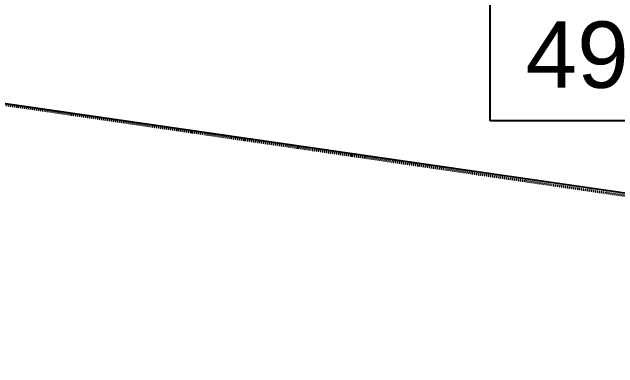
# Model space of a CAD drawing. Header units: millimetres. Extents: x -176651 to 424033, y -469666 to 486614.
# Drawn here: x 5016 to 16607, y 92787 to 99597 of the extents above; entities that cross this region are included whole.
import ezdxf

# ---------------------------------------------------------------- set-up
doc = ezdxf.new("R2010")
doc.units = ezdxf.units.MM
doc.linetypes.add('Site boundary$0$DASHDOT', pattern=[25.4, 12.7, -6.35, 0, -6.35])
doc.layers.add('ad-Plot Boundary', color=6, linetype='Continuous', true_color=0xff00ff)
doc.layers.add('Site boundary$0$ad-Site Boundary', color=1, linetype='Site boundary$0$DASHDOT', lineweight=35, true_color=0xff0000)
doc.layers.add('Site Levels$0$ad-Lvl-Backyard', color=6, linetype='Continuous')
doc.styles.add('Site Levels$0$Sections_The woods Site plan_Entrances$0$Standard', font='arial.ttf')

# ---------------------------------------------------------------- blocks, each defined once
blk = doc.blocks.new('Site boundary')
at = {"layer": 'Site boundary$0$ad-Site Boundary', "ltscale": 1.5}
blk.add_lwpolyline([(0, 144080), (-75, 143539), (-1405, 135851), (-1412, 128874), (-3557, 117149), (-5983, 99419), (20081, 95597), (40505, 92787)], dxfattribs=at)
blk = doc.blocks.new('zw$A88E')
at = {"layer": 'ad-Plot Boundary', "ltscale": 5}
blk.add_lwpolyline([(-368986, -334687), (-368989, -337740), (-371134, -349465), (-373560, -367195), (-338868, -372204), (-334720, -340818), (-347508, -339123), (-361592, -336188), (-368986, -334687)], close=True, dxfattribs=at)
blk = doc.blocks.new('Site Levels$0$zw$B088')
at = {"layer": 'Site Levels$0$ad-Lvl-Backyard', "insert": (23537, -645), "char_height": 1270, "width": 5515.02, "attachment_point": 5, "style": 'Site Levels$0$Sections_The woods Site plan_Entrances$0$Standard', "bg_fill": 19, "box_fill_scale": 1.5, "bg_fill_color": 256, "bg_fill_transparency": 0}
blk.add_mtext('498.79', dxfattribs=at)
blk = doc.blocks.new('Site Levels')
at = {"layer": 'Site Levels$0$ad-Lvl-Backyard', "ltscale": 5}
blk.add_blockref('Site Levels$0$zw$B088', (-5983, 99419), dxfattribs=at)

msp = doc.modelspace()

# ---------------------------------------------------------------- block references
msp.add_blockref('Site boundary', (0, 0))
at = {"layer": 'ad-Plot Boundary', "ltscale": 5}
msp.add_blockref('zw$A88E', (367577, 466614), dxfattribs=at)

# ---------------------------------------------------------------- next in the draw order: block references
at = {"ltscale": 5}
msp.add_blockref('Site Levels', (0, 0), dxfattribs=at)

doc.saveas('drawing.dxf')
